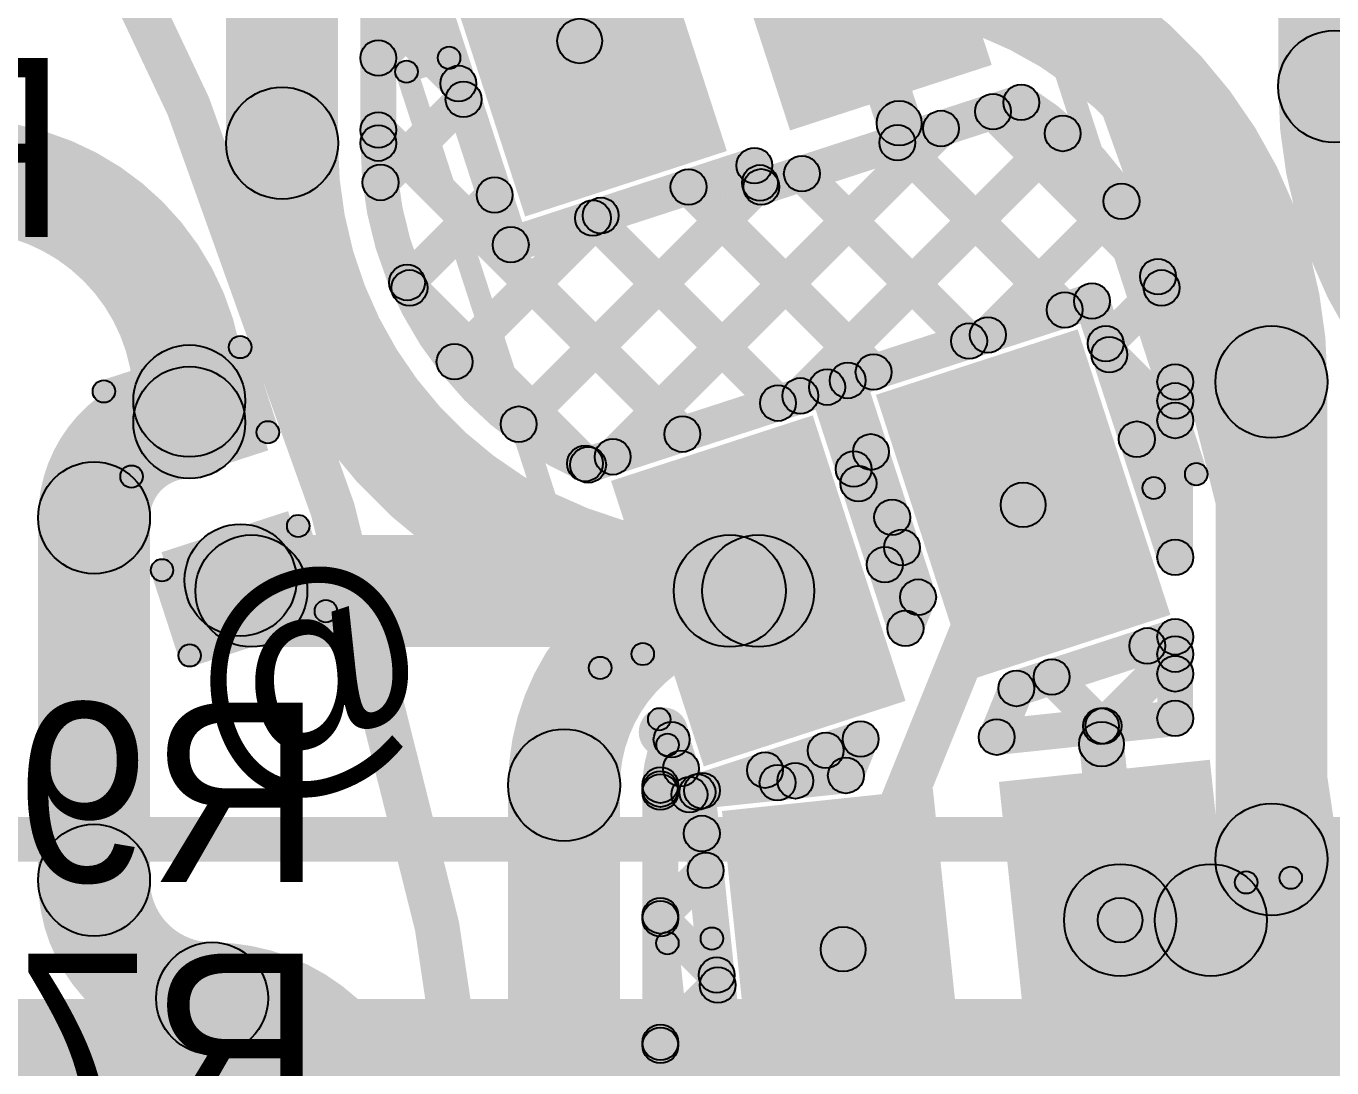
# Model space of a CAD drawing. Header units: millimetres. Extents: x -2.17 to 2.17, y -2.17 to 2.17.
# Drawn here: x 0.8658 to 1.1575, y 0.1599 to 0.3925 of the extents above; entities that cross this region are included whole.
import ezdxf

# ---------------------------------------------------------------- set-up
doc = ezdxf.new("R2010")
doc.units = ezdxf.units.MM
doc.header["$MEASUREMENT"] = 0
for name, color, linetype in [('BottomLayer', 5, 'Continuous'), ('BottomOverlay', 54, 'Continuous'), ('Mechanical2', 216, 'Continuous'), ('TopLayer', 1, 'Continuous'), ('TopOverlay', 2, 'Continuous'), ('TopPaste', 8, 'Continuous'), ('TopSolder', 216, 'Continuous')]:
    doc.layers.add(name, color=color, linetype=linetype)

# ---------------------------------------------------------------- blocks, each defined once
blk = doc.blocks.new('C__0402_14')
at = {"layer": 'TopLayer'}
for points in [[(-0.0275, -0.0125), (-0.0275, 0.0125), (-0.0095, 0.0125), (-0.0095, -0.0125)], [(0.0095, -0.0125), (0.0095, 0.0125), (0.0275, 0.0125), (0.0275, -0.0125)]]:
    blk.add_hatch(color=1, dxfattribs=at).paths.add_polyline_path(points)
at = {"layer": 'TopOverlay'}
h = blk.add_hatch(color=2, dxfattribs=at)
edge = h.paths.add_edge_path()
edge.add_arc((-0.031, 0.016), 0.0025, 0, 360)
h = blk.add_hatch(color=2, dxfattribs=at)
edge = h.paths.add_edge_path()
edge.add_arc((-0.031, 0.016), 0.0025, 0, 360)
for points in [[(-0.031, 0.0135), (-0.031, 0.0185), (-0.011, 0.0185), (-0.011, 0.0135)], [(0.011, 0.0135), (0.011, 0.0185), (0.031, 0.0185), (0.031, 0.0135)], [(-0.0285, -0.016), (-0.0335, -0.016), (-0.0335, 0.016), (-0.0285, 0.016)], [(0.0335, -0.016), (0.0285, -0.016), (0.0285, 0.016), (0.0335, 0.016)], [(-0.031, -0.0185), (-0.031, -0.0135), (-0.011, -0.0135), (-0.011, -0.0185)], [(0.011, -0.0185), (0.011, -0.0135), (0.031, -0.0135), (0.031, -0.0185)]]:
    blk.add_hatch(color=2, dxfattribs=at).paths.add_polyline_path(points)
h = blk.add_hatch(color=2, dxfattribs=at)
edge = h.paths.add_edge_path()
edge.add_arc((-0.011, 0.016), 0.0025, 0, 360)
h = blk.add_hatch(color=2, dxfattribs=at)
edge = h.paths.add_edge_path()
edge.add_arc((0.011, 0.016), 0.0025, 0, 360)
h = blk.add_hatch(color=2, dxfattribs=at)
edge = h.paths.add_edge_path()
edge.add_arc((0.031, 0.016), 0.0025, 0, 360)
h = blk.add_hatch(color=2, dxfattribs=at)
edge = h.paths.add_edge_path()
edge.add_arc((0.031, 0.016), 0.0025, 0, 360)
h = blk.add_hatch(color=2, dxfattribs=at)
edge = h.paths.add_edge_path()
edge.add_arc((-0.031, -0.016), 0.0025, 0, 360)
h = blk.add_hatch(color=2, dxfattribs=at)
edge = h.paths.add_edge_path()
edge.add_arc((-0.031, -0.016), 0.0025, 0, 360)
h = blk.add_hatch(color=2, dxfattribs=at)
edge = h.paths.add_edge_path()
edge.add_arc((-0.011, -0.016), 0.0025, 0, 360)
h = blk.add_hatch(color=2, dxfattribs=at)
edge = h.paths.add_edge_path()
edge.add_arc((0.011, -0.016), 0.0025, 0, 360)
h = blk.add_hatch(color=2, dxfattribs=at)
edge = h.paths.add_edge_path()
edge.add_arc((0.031, -0.016), 0.0025, 0, 360)
h = blk.add_hatch(color=2, dxfattribs=at)
edge = h.paths.add_edge_path()
edge.add_arc((0.031, -0.016), 0.0025, 0, 360)
at = {"layer": 'TopPaste'}
for points in [[(-0.0275, -0.0125), (-0.0275, 0.0125), (-0.0095, 0.0125), (-0.0095, -0.0125)], [(0.0095, -0.0125), (0.0095, 0.0125), (0.0275, 0.0125), (0.0275, -0.0125)]]:
    blk.add_hatch(color=8, dxfattribs=at).paths.add_polyline_path(points)
at = {"layer": 'TopSolder'}
for points in [[(-0.02986, -0.01486), (-0.02986, 0.01486), (-0.00714, 0.01486), (-0.00714, -0.01486)], [(0.00714, -0.01486), (0.00714, 0.01486), (0.02986, 0.01486), (0.02986, -0.01486)]]:
    blk.add_hatch(color=216, dxfattribs=at).paths.add_polyline_path(points)
at = {"layer": 'TopOverlay'}
for centre in [(-0.031, 0.016), (-0.031, 0.016), (-0.011, 0.016), (0.011, 0.016), (0.031, 0.016), (0.031, 0.016), (-0.031, -0.016), (-0.031, -0.016), (-0.011, -0.016), (0.011, -0.016), (0.031, -0.016), (0.031, -0.016)]:
    blk.add_circle(centre, 0.0025, dxfattribs=at)
blk = doc.blocks.new('WS2812B_M____231')
at = {"layer": 'TopLayer'}
for points in [[(-0.09409, 0.05079), (-0.03504, 0.05079), (-0.03504, 0.01142), (-0.09409, 0.01142)], [(0.03504, 0.05079), (0.09409, 0.05079), (0.09409, 0.01142), (0.03504, 0.01142)], [(-0.09409, -0.01142), (-0.03504, -0.01142), (-0.03504, -0.05079), (-0.09409, -0.05079)], [(0.03504, -0.01142), (0.09409, -0.01142), (0.09409, -0.05079), (0.03504, -0.05079)]]:
    blk.add_hatch(color=1, dxfattribs=at).paths.add_polyline_path(points)
at = {"layer": 'TopOverlay'}
h = blk.add_hatch(color=2, dxfattribs=at)
edge = h.paths.add_edge_path()
edge.add_arc((-0.07, 0.07), 0.0025, 0, 360)
h = blk.add_hatch(color=2, dxfattribs=at)
edge = h.paths.add_edge_path()
edge.add_arc((-0.07, 0.07), 0.0025, 0, 360)
for points in [[(-0.0725, 0.07), (-0.0675, 0.07), (-0.0675, 0.06), (-0.0725, 0.06)], [(0.07, 0.0725), (0.07, 0.0675), (-0.07, 0.0675), (-0.07, 0.0725)], [(0.0675, 0.07), (0.0725, 0.07), (0.0725, 0.06), (0.0675, 0.06)], [(-0.0725, -0.06), (-0.0675, -0.06), (-0.0675, -0.07), (-0.0725, -0.07)], [(0.0675, -0.06), (0.0725, -0.06), (0.0725, -0.07), (0.0675, -0.07)], [(0.07, -0.0675), (0.07, -0.0725), (-0.07, -0.0725), (-0.07, -0.0675)]]:
    blk.add_hatch(color=2, dxfattribs=at).paths.add_polyline_path(points)
h = blk.add_hatch(color=2, dxfattribs=at)
edge = h.paths.add_edge_path()
edge.add_arc((0.07, 0.07), 0.0025, 0, 360)
h = blk.add_hatch(color=2, dxfattribs=at)
edge = h.paths.add_edge_path()
edge.add_arc((0.07, 0.07), 0.0025, 0, 360)
h = blk.add_hatch(color=2, dxfattribs=at)
edge = h.paths.add_edge_path()
edge.add_arc((-0.091, 0.061), 0.0025, 0, 360)
h = blk.add_hatch(color=2, dxfattribs=at)
edge = h.paths.add_edge_path()
edge.add_arc((-0.085, 0.061), 0.0025, 0, 360)
h = blk.add_hatch(color=2, dxfattribs=at)
edge = h.paths.add_edge_path()
edge.add_arc((-0.07, 0.06), 0.0025, 0, 360)
h = blk.add_hatch(color=2, dxfattribs=at)
edge = h.paths.add_edge_path()
edge.add_arc((0.07, 0.06), 0.0025, 0, 360)
h = blk.add_hatch(color=2, dxfattribs=at)
edge = h.paths.add_edge_path()
edge.add_arc((-0.07, -0.06), 0.0025, 0, 360)
h = blk.add_hatch(color=2, dxfattribs=at)
edge = h.paths.add_edge_path()
edge.add_arc((0.07, -0.06), 0.0025, 0, 360)
h = blk.add_hatch(color=2, dxfattribs=at)
edge = h.paths.add_edge_path()
edge.add_arc((-0.07, -0.07), 0.0025, 0, 360)
h = blk.add_hatch(color=2, dxfattribs=at)
edge = h.paths.add_edge_path()
edge.add_arc((-0.07, -0.07), 0.0025, 0, 360)
h = blk.add_hatch(color=2, dxfattribs=at)
edge = h.paths.add_edge_path()
edge.add_arc((0.07, -0.07), 0.0025, 0, 360)
h = blk.add_hatch(color=2, dxfattribs=at)
edge = h.paths.add_edge_path()
edge.add_arc((0.07, -0.07), 0.0025, 0, 360)
at = {"layer": 'TopPaste'}
for points in [[(-0.09409, 0.05079), (-0.03504, 0.05079), (-0.03504, 0.01142), (-0.09409, 0.01142)], [(0.03504, 0.05079), (0.09409, 0.05079), (0.09409, 0.01142), (0.03504, 0.01142)], [(-0.09409, -0.01142), (-0.03504, -0.01142), (-0.03504, -0.05079), (-0.09409, -0.05079)], [(0.03504, -0.01142), (0.09409, -0.01142), (0.09409, -0.05079), (0.03504, -0.05079)]]:
    blk.add_hatch(color=8, dxfattribs=at).paths.add_polyline_path(points)
at = {"layer": 'TopSolder'}
for points in [[(-0.09809, 0.05479), (-0.03104, 0.05479), (-0.03104, 0.00742), (-0.09809, 0.00742)], [(0.03104, 0.05479), (0.09809, 0.05479), (0.09809, 0.00742), (0.03104, 0.00742)], [(-0.09809, -0.00742), (-0.03104, -0.00742), (-0.03104, -0.05479), (-0.09809, -0.05479)], [(0.03104, -0.00742), (0.09809, -0.00742), (0.09809, -0.05479), (0.03104, -0.05479)]]:
    blk.add_hatch(color=216, dxfattribs=at).paths.add_polyline_path(points)
at = {"layer": 'TopOverlay', "const_width": 0.005}
blk.add_lwpolyline([(-0.085, 0.061, 1), (-0.091, 0.061, 1)], format="xyb", close=True, dxfattribs=at)
at = {"layer": 'TopOverlay'}
for centre in [(-0.07, 0.07), (-0.07, 0.07), (0.07, 0.07), (0.07, 0.07), (-0.091, 0.061), (-0.085, 0.061), (-0.07, 0.06), (0.07, 0.06), (-0.07, -0.06), (0.07, -0.06), (-0.07, -0.07), (-0.07, -0.07), (0.07, -0.07), (0.07, -0.07)]:
    blk.add_circle(centre, 0.0025, dxfattribs=at)
blk = doc.blocks.new('WS2812B_M____232')
at = {"layer": 'TopLayer'}
for points in [[(-0.09409, 0.05079), (-0.03504, 0.05079), (-0.03504, 0.01142), (-0.09409, 0.01142)], [(0.03504, 0.05079), (0.09409, 0.05079), (0.09409, 0.01142), (0.03504, 0.01142)], [(-0.09409, -0.01142), (-0.03504, -0.01142), (-0.03504, -0.05079), (-0.09409, -0.05079)], [(0.03504, -0.01142), (0.09409, -0.01142), (0.09409, -0.05079), (0.03504, -0.05079)]]:
    blk.add_hatch(color=1, dxfattribs=at).paths.add_polyline_path(points)
at = {"layer": 'TopOverlay'}
h = blk.add_hatch(color=2, dxfattribs=at)
edge = h.paths.add_edge_path()
edge.add_arc((-0.07, 0.07), 0.0025, 0, 360)
h = blk.add_hatch(color=2, dxfattribs=at)
edge = h.paths.add_edge_path()
edge.add_arc((-0.07, 0.07), 0.0025, 0, 360)
for points in [[(-0.0725, 0.07), (-0.0675, 0.07), (-0.0675, 0.06), (-0.0725, 0.06)], [(0.07, 0.0725), (0.07, 0.0675), (-0.07, 0.0675), (-0.07, 0.0725)], [(0.0675, 0.07), (0.0725, 0.07), (0.0725, 0.06), (0.0675, 0.06)], [(-0.0725, -0.06), (-0.0675, -0.06), (-0.0675, -0.07), (-0.0725, -0.07)], [(0.0675, -0.06), (0.0725, -0.06), (0.0725, -0.07), (0.0675, -0.07)], [(0.07, -0.0675), (0.07, -0.0725), (-0.07, -0.0725), (-0.07, -0.0675)]]:
    blk.add_hatch(color=2, dxfattribs=at).paths.add_polyline_path(points)
h = blk.add_hatch(color=2, dxfattribs=at)
edge = h.paths.add_edge_path()
edge.add_arc((0.07, 0.07), 0.0025, 0, 360)
h = blk.add_hatch(color=2, dxfattribs=at)
edge = h.paths.add_edge_path()
edge.add_arc((0.07, 0.07), 0.0025, 0, 360)
h = blk.add_hatch(color=2, dxfattribs=at)
edge = h.paths.add_edge_path()
edge.add_arc((-0.091, 0.061), 0.0025, 0, 360)
h = blk.add_hatch(color=2, dxfattribs=at)
edge = h.paths.add_edge_path()
edge.add_arc((-0.085, 0.061), 0.0025, 0, 360)
h = blk.add_hatch(color=2, dxfattribs=at)
edge = h.paths.add_edge_path()
edge.add_arc((-0.07, 0.06), 0.0025, 0, 360)
h = blk.add_hatch(color=2, dxfattribs=at)
edge = h.paths.add_edge_path()
edge.add_arc((0.07, 0.06), 0.0025, 0, 360)
h = blk.add_hatch(color=2, dxfattribs=at)
edge = h.paths.add_edge_path()
edge.add_arc((-0.07, -0.06), 0.0025, 0, 360)
h = blk.add_hatch(color=2, dxfattribs=at)
edge = h.paths.add_edge_path()
edge.add_arc((0.07, -0.06), 0.0025, 0, 360)
h = blk.add_hatch(color=2, dxfattribs=at)
edge = h.paths.add_edge_path()
edge.add_arc((-0.07, -0.07), 0.0025, 0, 360)
h = blk.add_hatch(color=2, dxfattribs=at)
edge = h.paths.add_edge_path()
edge.add_arc((-0.07, -0.07), 0.0025, 0, 360)
h = blk.add_hatch(color=2, dxfattribs=at)
edge = h.paths.add_edge_path()
edge.add_arc((0.07, -0.07), 0.0025, 0, 360)
h = blk.add_hatch(color=2, dxfattribs=at)
edge = h.paths.add_edge_path()
edge.add_arc((0.07, -0.07), 0.0025, 0, 360)
at = {"layer": 'TopPaste'}
for points in [[(-0.09409, 0.05079), (-0.03504, 0.05079), (-0.03504, 0.01142), (-0.09409, 0.01142)], [(0.03504, 0.05079), (0.09409, 0.05079), (0.09409, 0.01142), (0.03504, 0.01142)], [(-0.09409, -0.01142), (-0.03504, -0.01142), (-0.03504, -0.05079), (-0.09409, -0.05079)], [(0.03504, -0.01142), (0.09409, -0.01142), (0.09409, -0.05079), (0.03504, -0.05079)]]:
    blk.add_hatch(color=8, dxfattribs=at).paths.add_polyline_path(points)
at = {"layer": 'TopSolder'}
for points in [[(-0.09809, 0.05479), (-0.03104, 0.05479), (-0.03104, 0.00742), (-0.09809, 0.00742)], [(0.03104, 0.05479), (0.09809, 0.05479), (0.09809, 0.00742), (0.03104, 0.00742)], [(-0.09809, -0.00742), (-0.03104, -0.00742), (-0.03104, -0.05479), (-0.09809, -0.05479)], [(0.03104, -0.00742), (0.09809, -0.00742), (0.09809, -0.05479), (0.03104, -0.05479)]]:
    blk.add_hatch(color=216, dxfattribs=at).paths.add_polyline_path(points)
at = {"layer": 'TopOverlay', "const_width": 0.005}
blk.add_lwpolyline([(-0.085, 0.061, 1), (-0.091, 0.061, 1)], format="xyb", close=True, dxfattribs=at)
at = {"layer": 'TopOverlay'}
for centre in [(-0.07, 0.07), (-0.07, 0.07), (0.07, 0.07), (0.07, 0.07), (-0.091, 0.061), (-0.085, 0.061), (-0.07, 0.06), (0.07, 0.06), (-0.07, -0.06), (0.07, -0.06), (-0.07, -0.07), (-0.07, -0.07), (0.07, -0.07), (0.07, -0.07)]:
    blk.add_circle(centre, 0.0025, dxfattribs=at)

msp = doc.modelspace()

# ---------------------------------------------------------------- hatches: boundary and pattern name
at = {"layer": 'BottomLayer'}
for points in [[(0.8605, 0.20589), (0.8605, 0.21589), (1.65643, 0.21589), (1.65643, 0.20589)], [(0.81931, 0.1502), (0.81931, 0.1752), (1.63369, 0.1752), (1.63369, 0.1502)]]:
    msp.add_hatch(color=5, dxfattribs=at).paths.add_polyline_path(points)
at = {"layer": 'TopLayer'}
for points in [[(0.99441, 0.38842), (0.98453, 0.38995), (1.00156, 0.49976), (1.01145, 0.49823)], [(0.9355, 0.36637), (0.9105, 0.36637), (0.9105, 0.43974), (0.9355, 0.43974)], [(1.1705, 0.37902), (1.1455, 0.37902), (1.1455, 0.43653), (1.1705, 0.43653)], [(0.9485, 0.36637), (0.9405, 0.36637), (0.9405, 0.42338), (0.9485, 0.42338)], [(0.94648, 0.41573), (0.95408, 0.4182), (0.9779, 0.34492), (0.97029, 0.34244)], [(1.04387, 0.40686), (1.05338, 0.40995), (1.0656, 0.37236), (1.05609, 0.36927)], [(0.94167, 0.39476), (0.94733, 0.40041), (0.96522, 0.38252), (0.95956, 0.37687)], [(0.94733, 0.38255), (0.94167, 0.38821), (0.95378, 0.40032), (0.95944, 0.39466)], [(1.03128, 0.3528), (1.02881, 0.36041), (1.08688, 0.37927), (1.08935, 0.37167)], [(0.94782, 0.35476), (0.94216, 0.36042), (0.96072, 0.37897), (0.96637, 0.37331)], [(1.07897, 0.37059), (1.08463, 0.37625), (1.12148, 0.3394), (1.11582, 0.33374)], [(0.94167, 0.36647), (0.94733, 0.37213), (1.01525, 0.3042), (1.0096, 0.29855)], [(0.99969, 0.29349), (0.99403, 0.29915), (1.06736, 0.37247), (1.07301, 0.36682)], [(1.04158, 0.3071), (1.03593, 0.31276), (1.09454, 0.37137), (1.1002, 0.36572)], [(1.05763, 0.36365), (1.06328, 0.36931), (1.10064, 0.33195), (1.09499, 0.32629)], [(0.97533, 0.33987), (0.97286, 0.34748), (1.02726, 0.36516), (1.02973, 0.35755)], [(1.02469, 0.36012), (1.0323, 0.36259), (1.03385, 0.35784), (1.02624, 0.35536)], [(1.03628, 0.35672), (1.04193, 0.36237), (1.0793, 0.32501), (1.07364, 0.31936)], [(0.97869, 0.30077), (0.97303, 0.30643), (1.02692, 0.36032), (1.03258, 0.35467)], [(1.01096, 0.35375), (1.01662, 0.35941), (1.05795, 0.31808), (1.05229, 0.31242)], [(0.95376, 0.33242), (0.94811, 0.33808), (0.96765, 0.35762), (0.97331, 0.35196)], [(1.08348, 0.32072), (1.07782, 0.32637), (1.10767, 0.35622), (1.11333, 0.35056)], [(0.96435, 0.31473), (0.9587, 0.32038), (0.99135, 0.35303), (0.99701, 0.34738)], [(0.98961, 0.34681), (0.99527, 0.35247), (1.0366, 0.31114), (1.03094, 0.30548)], [(0.94863, 0.33123), (0.95429, 0.33688), (0.99351, 0.29766), (0.98785, 0.292)], [(1.10982, 0.31877), (1.10417, 0.32443), (1.11662, 0.33688), (1.12228, 0.33122)], [(1.05058, 0.30957), (1.04811, 0.31718), (1.10267, 0.3349), (1.10514, 0.3273)], [(1.1001, 0.32986), (1.10771, 0.33234), (1.1263, 0.27512), (1.1187, 0.27264)], [(1.10496, 0.31632), (1.11062, 0.32197), (1.12533, 0.30726), (1.11967, 0.30161)], [(0.9926, 0.29073), (0.99012, 0.29833), (1.04351, 0.31568), (1.04598, 0.30807)], [(1.04094, 0.31064), (1.04855, 0.31311), (1.06605, 0.25925), (1.05845, 0.25678)], [(1.04554, 0.31214), (1.05315, 0.31461), (1.06888, 0.26621), (1.06127, 0.26374)], [(1.1265, 0.27388), (1.1185, 0.27388), (1.1185, 0.31304), (1.1265, 0.31304)], [(1.1565, 0.20639), (1.1315, 0.20639), (1.1315, 0.31304), (1.1565, 0.31304)], [(1.11676, 0.29742), (1.1111, 0.30308), (1.11967, 0.31165), (1.12533, 0.30599)], [(0.91478, 0.30398), (0.88978, 0.30398), (0.88978, 0.3088), (0.91478, 0.3088)], [(1.05352, 0.29075), (1.04786, 0.29641), (1.0517, 0.30025), (1.05736, 0.29459)], [(1.04892, 0.28751), (1.05458, 0.29317), (1.0621, 0.28564), (1.05645, 0.27998)], [(1.05295, 0.18447), (1.04368, 0.18823), (1.0839, 0.28747), (1.09317, 0.28372)], [(0.8935, 0.20175), (0.8685, 0.20175), (0.8685, 0.2827), (0.8935, 0.2827)], [(0.91614, 0.25387), (0.91614, 0.27887), (1.023, 0.27887), (1.023, 0.25387)], [(1.023, 0.25387), (1.023, 0.27887), (1.02937, 0.27887), (1.02937, 0.25387)], [(1.06046, 0.26941), (1.0548, 0.27506), (1.05864, 0.2789), (1.06429, 0.27324)], [(1.06596, 0.25651), (1.05854, 0.25951), (1.06136, 0.26648), (1.06878, 0.26347)], [(1.08826, 0.24079), (1.08579, 0.2484), (1.12126, 0.25992), (1.12374, 0.25232)], [(1.11344, 0.25127), (1.1191, 0.25693), (1.12533, 0.2507), (1.11967, 0.24504)], [(1.10931, 0.2334), (1.10365, 0.23906), (1.11967, 0.25508), (1.12533, 0.24943)], [(1.1265, 0.23792), (1.1185, 0.23792), (1.1185, 0.25612), (1.1265, 0.25612)], [(1.09209, 0.24433), (1.09775, 0.24999), (1.10874, 0.239), (1.10308, 0.23334)], [(1.08633, 0.23222), (1.07891, 0.23523), (1.08332, 0.2461), (1.09073, 0.24309)], [(1.08304, 0.22975), (1.0822, 0.2377), (1.12208, 0.24189), (1.12292, 0.23394)], [(1.01805, 0.21798), (1.01557, 0.22558), (1.051, 0.23709), (1.05347, 0.22948)], [(1.0062, 0.23192), (1.01381, 0.23439), (1.0178, 0.2221), (1.01019, 0.21963)], [(1.04048, 0.22114), (1.03482, 0.2268), (1.0416, 0.23358), (1.04726, 0.22793)], [(1.05264, 0.22365), (1.04523, 0.22666), (1.04853, 0.23479), (1.05594, 0.23179)], [(1.10108, 0.23164), (1.11102, 0.23269), (1.11516, 0.19338), (1.10521, 0.19233)], [(1.01033, 0.21928), (1.00467, 0.22494), (1.00927, 0.22953), (1.01493, 0.22388)], [(1.01723, 0.2178), (1.01639, 0.22576), (1.04852, 0.22913), (1.04936, 0.22118)], [(1.02805, 0.22352), (1.03371, 0.22918), (1.03651, 0.22638), (1.03085, 0.22072)], [(0.9985, 0.13374), (0.9735, 0.13374), (0.9735, 0.223), (0.9985, 0.223)], [(1.0115, 0.13385), (1.0035, 0.13385), (1.0035, 0.223), (1.0115, 0.223)], [(1.00467, 0.21862), (1.01033, 0.22427), (1.01959, 0.21501), (1.01393, 0.20936)], [(1.01181, 0.22103), (1.01977, 0.22187), (1.0278, 0.14545), (1.01984, 0.14462)], [(1.01033, 0.19099), (1.00467, 0.19665), (1.0148, 0.20678), (1.02045, 0.20112)], [(1.11018, 0.18035), (1.11018, 0.20535), (1.13046, 0.20535), (1.13046, 0.18035)], [(1.00467, 0.19033), (1.01033, 0.19599), (1.02291, 0.18341), (1.01725, 0.17775)], [(1.10521, 0.19233), (1.11516, 0.19338), (1.11929, 0.15407), (1.10934, 0.15302)], [(1.01033, 0.16271), (1.00467, 0.16837), (1.01749, 0.18118), (1.02314, 0.17553)], [(1.00467, 0.16205), (1.01033, 0.16771), (1.02623, 0.1518), (1.02058, 0.14614)]]:
    msp.add_hatch(color=1, dxfattribs=at).paths.add_polyline_path(points)
h = msp.add_hatch(color=1, dxfattribs=at)
edge = h.paths.add_edge_path()
edge.add_arc((0.98947, 0.38919), 0.005, 0, 360)
h = msp.add_hatch(color=1, dxfattribs=at)
edge = h.paths.add_edge_path()
edge.add_arc((1.158, 0.37902), 0.0125, 0, 360)
h = msp.add_hatch(color=1, dxfattribs=at)
edge = h.paths.add_edge_path()
edge.add_arc((1.158, 0.37902), 0.0125, 0, 360)
h = msp.add_hatch(color=1, dxfattribs=at)
edge = h.paths.add_edge_path()
edge.add_arc((0.9445, 0.38538), 0.004, 0, 360)
h = msp.add_hatch(color=1, dxfattribs=at)
edge = h.paths.add_edge_path()
edge.add_arc((0.96239, 0.37969), 0.004, 0, 360)
h = msp.add_hatch(color=1, dxfattribs=at)
edge = h.paths.add_edge_path()
edge.add_arc((0.96354, 0.37614), 0.004, 0, 360)
h = msp.add_hatch(color=1, dxfattribs=at)
edge = h.paths.add_edge_path()
edge.add_arc((1.08811, 0.37547), 0.004, 0, 360)
h = msp.add_hatch(color=1, dxfattribs=at)
edge = h.paths.add_edge_path()
edge.add_arc((1.08811, 0.37547), 0.004, 0, 360)
h = msp.add_hatch(color=1, dxfattribs=at)
edge = h.paths.add_edge_path()
edge.add_arc((0.923, 0.36637), 0.0125, 0, 360)
h = msp.add_hatch(color=1, dxfattribs=at)
edge = h.paths.add_edge_path()
edge.add_arc((0.923, 0.36637), 0.0125, 0, 360)
h = msp.add_hatch(color=1, dxfattribs=at)
edge = h.paths.add_edge_path()
edge.add_arc((1.0818, 0.37342), 0.004, 0, 360)
h = msp.add_hatch(color=1, dxfattribs=at)
edge = h.paths.add_edge_path()
edge.add_arc((1.06084, 0.37081), 0.005, 0, 360)
h = msp.add_hatch(color=1, dxfattribs=at)
edge = h.paths.add_edge_path()
edge.add_arc((1.07018, 0.36964), 0.004, 0, 360)
h = msp.add_hatch(color=1, dxfattribs=at)
edge = h.paths.add_edge_path()
edge.add_arc((0.9445, 0.3693), 0.004, 0, 360)
h = msp.add_hatch(color=1, dxfattribs=at)
edge = h.paths.add_edge_path()
edge.add_arc((1.06045, 0.36648), 0.004, 0, 360)
h = msp.add_hatch(color=1, dxfattribs=at)
edge = h.paths.add_edge_path()
edge.add_arc((1.09737, 0.36854), 0.004, 0, 360)
h = msp.add_hatch(color=1, dxfattribs=at)
edge = h.paths.add_edge_path()
edge.add_arc((0.9445, 0.36637), 0.004, 0, 360)
h = msp.add_hatch(color=1, dxfattribs=at)
edge = h.paths.add_edge_path()
edge.add_arc((0.9445, 0.36637), 0.004, 0, 360)
h = msp.add_hatch(color=1, dxfattribs=at)
edge = h.paths.add_edge_path()
edge.add_arc((1.0285, 0.36136), 0.004, 0, 360)
h = msp.add_hatch(color=1, dxfattribs=at)
edge = h.paths.add_edge_path()
edge.add_arc((1.0285, 0.36136), 0.004, 0, 360)
h = msp.add_hatch(color=1, dxfattribs=at)
edge = h.paths.add_edge_path()
edge.add_arc((1.03911, 0.35955), 0.004, 0, 360)
h = msp.add_hatch(color=1, dxfattribs=at)
edge = h.paths.add_edge_path()
edge.add_arc((0.94499, 0.35759), 0.004, 0, 360)
h = msp.add_hatch(color=1, dxfattribs=at)
edge = h.paths.add_edge_path()
edge.add_arc((0.97048, 0.35479), 0.004, 0, 360)
h = msp.add_hatch(color=1, dxfattribs=at)
edge = h.paths.add_edge_path()
edge.add_arc((1.01379, 0.35658), 0.004, 0, 360)
h = msp.add_hatch(color=1, dxfattribs=at)
edge = h.paths.add_edge_path()
edge.add_arc((1.02975, 0.3575), 0.004, 0, 360)
h = msp.add_hatch(color=1, dxfattribs=at)
edge = h.paths.add_edge_path()
edge.add_arc((1.03004, 0.3566), 0.004, 0, 360)
h = msp.add_hatch(color=1, dxfattribs=at)
edge = h.paths.add_edge_path()
edge.add_arc((1.03004, 0.3566), 0.004, 0, 360)
h = msp.add_hatch(color=1, dxfattribs=at)
edge = h.paths.add_edge_path()
edge.add_arc((1.1105, 0.35339), 0.004, 0, 360)
h = msp.add_hatch(color=1, dxfattribs=at)
edge = h.paths.add_edge_path()
edge.add_arc((0.99244, 0.34964), 0.004, 0, 360)
h = msp.add_hatch(color=1, dxfattribs=at)
edge = h.paths.add_edge_path()
edge.add_arc((0.99418, 0.35021), 0.004, 0, 360)
h = msp.add_hatch(color=1, dxfattribs=at)
edge = h.paths.add_edge_path()
edge.add_arc((0.97409, 0.34368), 0.004, 0, 360)
h = msp.add_hatch(color=1, dxfattribs=at)
edge = h.paths.add_edge_path()
edge.add_arc((0.97409, 0.34368), 0.004, 0, 360)
h = msp.add_hatch(color=1, dxfattribs=at)
edge = h.paths.add_edge_path()
edge.add_arc((0.95093, 0.33525), 0.004, 0, 360)
h = msp.add_hatch(color=1, dxfattribs=at)
edge = h.paths.add_edge_path()
edge.add_arc((1.11865, 0.33657), 0.004, 0, 360)
h = msp.add_hatch(color=1, dxfattribs=at)
edge = h.paths.add_edge_path()
edge.add_arc((0.95146, 0.33405), 0.004, 0, 360)
h = msp.add_hatch(color=1, dxfattribs=at)
edge = h.paths.add_edge_path()
edge.add_arc((1.11945, 0.33405), 0.004, 0, 360)
h = msp.add_hatch(color=1, dxfattribs=at)
edge = h.paths.add_edge_path()
edge.add_arc((1.09782, 0.32912), 0.004, 0, 360)
h = msp.add_hatch(color=1, dxfattribs=at)
edge = h.paths.add_edge_path()
edge.add_arc((1.10391, 0.3311), 0.004, 0, 360)
h = msp.add_hatch(color=1, dxfattribs=at)
edge = h.paths.add_edge_path()
edge.add_arc((1.10391, 0.3311), 0.004, 0, 360)
h = msp.add_hatch(color=1, dxfattribs=at)
edge = h.paths.add_edge_path()
edge.add_arc((1.08065, 0.32354), 0.004, 0, 360)
h = msp.add_hatch(color=1, dxfattribs=at)
edge = h.paths.add_edge_path()
edge.add_arc((1.07647, 0.32218), 0.004, 0, 360)
h = msp.add_hatch(color=1, dxfattribs=at)
edge = h.paths.add_edge_path()
edge.add_arc((1.10699, 0.3216), 0.004, 0, 360)
h = msp.add_hatch(color=1, dxfattribs=at)
edge = h.paths.add_edge_path()
edge.add_arc((1.144, 0.31304), 0.0125, 0, 360)
h = msp.add_hatch(color=1, dxfattribs=at)
edge = h.paths.add_edge_path()
edge.add_arc((1.144, 0.31304), 0.0125, 0, 360)
h = msp.add_hatch(color=1, dxfattribs=at)
edge = h.paths.add_edge_path()
edge.add_arc((0.90228, 0.3088), 0.0125, 0, 360)
h = msp.add_hatch(color=1, dxfattribs=at)
edge = h.paths.add_edge_path()
edge.add_arc((0.90228, 0.3088), 0.0125, 0, 360)
h = msp.add_hatch(color=1, dxfattribs=at)
edge = h.paths.add_edge_path()
edge.add_arc((0.96153, 0.31755), 0.004, 0, 360)
h = msp.add_hatch(color=1, dxfattribs=at)
edge = h.paths.add_edge_path()
edge.add_arc((1.10779, 0.31914), 0.004, 0, 360)
h = msp.add_hatch(color=1, dxfattribs=at)
edge = h.paths.add_edge_path()
edge.add_arc((1.05512, 0.31525), 0.004, 0, 360)
h = msp.add_hatch(color=1, dxfattribs=at)
edge = h.paths.add_edge_path()
edge.add_arc((0.90228, 0.30398), 0.0125, 0, 360)
h = msp.add_hatch(color=1, dxfattribs=at)
edge = h.paths.add_edge_path()
edge.add_arc((0.90228, 0.30398), 0.0125, 0, 360)
h = msp.add_hatch(color=1, dxfattribs=at)
edge = h.paths.add_edge_path()
edge.add_arc((1.04475, 0.31188), 0.004, 0, 360)
h = msp.add_hatch(color=1, dxfattribs=at)
edge = h.paths.add_edge_path()
edge.add_arc((1.04475, 0.31188), 0.004, 0, 360)
h = msp.add_hatch(color=1, dxfattribs=at)
edge = h.paths.add_edge_path()
edge.add_arc((1.04935, 0.31337), 0.004, 0, 360)
h = msp.add_hatch(color=1, dxfattribs=at)
edge = h.paths.add_edge_path()
edge.add_arc((1.04935, 0.31337), 0.004, 0, 360)
h = msp.add_hatch(color=1, dxfattribs=at)
edge = h.paths.add_edge_path()
edge.add_arc((1.1225, 0.31304), 0.004, 0, 360)
h = msp.add_hatch(color=1, dxfattribs=at)
edge = h.paths.add_edge_path()
edge.add_arc((1.1225, 0.31304), 0.004, 0, 360)
h = msp.add_hatch(color=1, dxfattribs=at)
edge = h.paths.add_edge_path()
edge.add_arc((1.03377, 0.30831), 0.004, 0, 360)
h = msp.add_hatch(color=1, dxfattribs=at)
edge = h.paths.add_edge_path()
edge.add_arc((1.03876, 0.30993), 0.004, 0, 360)
h = msp.add_hatch(color=1, dxfattribs=at)
edge = h.paths.add_edge_path()
edge.add_arc((1.1225, 0.30882), 0.004, 0, 360)
h = msp.add_hatch(color=1, dxfattribs=at)
edge = h.paths.add_edge_path()
edge.add_arc((0.97586, 0.3036), 0.004, 0, 360)
h = msp.add_hatch(color=1, dxfattribs=at)
edge = h.paths.add_edge_path()
edge.add_arc((1.1225, 0.30444), 0.004, 0, 360)
h = msp.add_hatch(color=1, dxfattribs=at)
edge = h.paths.add_edge_path()
edge.add_arc((1.01242, 0.30138), 0.004, 0, 360)
h = msp.add_hatch(color=1, dxfattribs=at)
edge = h.paths.add_edge_path()
edge.add_arc((1.11393, 0.30025), 0.004, 0, 360)
h = msp.add_hatch(color=1, dxfattribs=at)
edge = h.paths.add_edge_path()
edge.add_arc((1.05453, 0.29742), 0.004, 0, 360)
h = msp.add_hatch(color=1, dxfattribs=at)
edge = h.paths.add_edge_path()
edge.add_arc((0.99068, 0.29483), 0.004, 0, 360)
h = msp.add_hatch(color=1, dxfattribs=at)
edge = h.paths.add_edge_path()
edge.add_arc((0.99136, 0.29453), 0.004, 0, 360)
h = msp.add_hatch(color=1, dxfattribs=at)
edge = h.paths.add_edge_path()
edge.add_arc((0.99136, 0.29453), 0.004, 0, 360)
h = msp.add_hatch(color=1, dxfattribs=at)
edge = h.paths.add_edge_path()
edge.add_arc((0.99686, 0.29632), 0.004, 0, 360)
h = msp.add_hatch(color=1, dxfattribs=at)
edge = h.paths.add_edge_path()
edge.add_arc((1.05069, 0.29358), 0.004, 0, 360)
h = msp.add_hatch(color=1, dxfattribs=at)
edge = h.paths.add_edge_path()
edge.add_arc((0.881, 0.2827), 0.0125, 0, 360)
h = msp.add_hatch(color=1, dxfattribs=at)
edge = h.paths.add_edge_path()
edge.add_arc((0.881, 0.2827), 0.0125, 0, 360)
h = msp.add_hatch(color=1, dxfattribs=at)
edge = h.paths.add_edge_path()
edge.add_arc((1.05175, 0.29034), 0.004, 0, 360)
h = msp.add_hatch(color=1, dxfattribs=at)
edge = h.paths.add_edge_path()
edge.add_arc((1.08853, 0.28559), 0.005, 0, 360)
h = msp.add_hatch(color=1, dxfattribs=at)
edge = h.paths.add_edge_path()
edge.add_arc((1.05928, 0.28281), 0.004, 0, 360)
h = msp.add_hatch(color=1, dxfattribs=at)
edge = h.paths.add_edge_path()
edge.add_arc((0.91372, 0.2688), 0.0125, 0, 360)
h = msp.add_hatch(color=1, dxfattribs=at)
edge = h.paths.add_edge_path()
edge.add_arc((1.06147, 0.27607), 0.004, 0, 360)
h = msp.add_hatch(color=1, dxfattribs=at)
edge = h.paths.add_edge_path()
edge.add_arc((0.91614, 0.26637), 0.0125, 0, 360)
h = msp.add_hatch(color=1, dxfattribs=at)
edge = h.paths.add_edge_path()
edge.add_arc((0.91614, 0.26637), 0.0125, 0, 360)
h = msp.add_hatch(color=1, dxfattribs=at)
edge = h.paths.add_edge_path()
edge.add_arc((1.023, 0.26637), 0.0125, 0, 360)
h = msp.add_hatch(color=1, dxfattribs=at)
edge = h.paths.add_edge_path()
edge.add_arc((1.023, 0.26637), 0.0125, 0, 360)
h = msp.add_hatch(color=1, dxfattribs=at)
edge = h.paths.add_edge_path()
edge.add_arc((1.023, 0.26637), 0.0125, 0, 360)
h = msp.add_hatch(color=1, dxfattribs=at)
edge = h.paths.add_edge_path()
edge.add_arc((1.02937, 0.26637), 0.0125, 0, 360)
h = msp.add_hatch(color=1, dxfattribs=at)
edge = h.paths.add_edge_path()
edge.add_arc((1.02937, 0.26637), 0.0125, 0, 360)
h = msp.add_hatch(color=1, dxfattribs=at)
edge = h.paths.add_edge_path()
edge.add_arc((1.1225, 0.27388), 0.004, 0, 360)
h = msp.add_hatch(color=1, dxfattribs=at)
edge = h.paths.add_edge_path()
edge.add_arc((1.1225, 0.27388), 0.004, 0, 360)
h = msp.add_hatch(color=1, dxfattribs=at)
edge = h.paths.add_edge_path()
edge.add_arc((1.05763, 0.27223), 0.004, 0, 360)
h = msp.add_hatch(color=1, dxfattribs=at)
edge = h.paths.add_edge_path()
edge.add_arc((1.06507, 0.26497), 0.004, 0, 360)
h = msp.add_hatch(color=1, dxfattribs=at)
edge = h.paths.add_edge_path()
edge.add_arc((1.06507, 0.26497), 0.004, 0, 360)
h = msp.add_hatch(color=1, dxfattribs=at)
edge = h.paths.add_edge_path()
edge.add_arc((1.06225, 0.25801), 0.004, 0, 360)
h = msp.add_hatch(color=1, dxfattribs=at)
edge = h.paths.add_edge_path()
edge.add_arc((1.06225, 0.25801), 0.004, 0, 360)
h = msp.add_hatch(color=1, dxfattribs=at)
edge = h.paths.add_edge_path()
edge.add_arc((1.1225, 0.25612), 0.004, 0, 360)
h = msp.add_hatch(color=1, dxfattribs=at)
edge = h.paths.add_edge_path()
edge.add_arc((1.1225, 0.25612), 0.004, 0, 360)
h = msp.add_hatch(color=1, dxfattribs=at)
edge = h.paths.add_edge_path()
edge.add_arc((1.11627, 0.2541), 0.004, 0, 360)
h = msp.add_hatch(color=1, dxfattribs=at)
edge = h.paths.add_edge_path()
edge.add_arc((1.1225, 0.25225), 0.004, 0, 360)
h = msp.add_hatch(color=1, dxfattribs=at)
edge = h.paths.add_edge_path()
edge.add_arc((1.09492, 0.24716), 0.004, 0, 360)
h = msp.add_hatch(color=1, dxfattribs=at)
edge = h.paths.add_edge_path()
edge.add_arc((1.1225, 0.24787), 0.004, 0, 360)
h = msp.add_hatch(color=1, dxfattribs=at)
edge = h.paths.add_edge_path()
edge.add_arc((1.08702, 0.24459), 0.004, 0, 360)
h = msp.add_hatch(color=1, dxfattribs=at)
edge = h.paths.add_edge_path()
edge.add_arc((1.08702, 0.24459), 0.004, 0, 360)
h = msp.add_hatch(color=1, dxfattribs=at)
edge = h.paths.add_edge_path()
edge.add_arc((1.10591, 0.23617), 0.004, 0, 360)
h = msp.add_hatch(color=1, dxfattribs=at)
edge = h.paths.add_edge_path()
edge.add_arc((1.10648, 0.23623), 0.004, 0, 360)
h = msp.add_hatch(color=1, dxfattribs=at)
edge = h.paths.add_edge_path()
edge.add_arc((1.1225, 0.23792), 0.004, 0, 360)
h = msp.add_hatch(color=1, dxfattribs=at)
edge = h.paths.add_edge_path()
edge.add_arc((1.1225, 0.23792), 0.004, 0, 360)
h = msp.add_hatch(color=1, dxfattribs=at)
edge = h.paths.add_edge_path()
edge.add_arc((1.01, 0.23316), 0.004, 0, 360)
h = msp.add_hatch(color=1, dxfattribs=at)
edge = h.paths.add_edge_path()
edge.add_arc((1.01, 0.23316), 0.004, 0, 360)
h = msp.add_hatch(color=1, dxfattribs=at)
edge = h.paths.add_edge_path()
edge.add_arc((1.05223, 0.23329), 0.004, 0, 360)
h = msp.add_hatch(color=1, dxfattribs=at)
edge = h.paths.add_edge_path()
edge.add_arc((1.05223, 0.23329), 0.004, 0, 360)
h = msp.add_hatch(color=1, dxfattribs=at)
edge = h.paths.add_edge_path()
edge.add_arc((1.08262, 0.23372), 0.004, 0, 360)
h = msp.add_hatch(color=1, dxfattribs=at)
edge = h.paths.add_edge_path()
edge.add_arc((1.08262, 0.23372), 0.004, 0, 360)
h = msp.add_hatch(color=1, dxfattribs=at)
edge = h.paths.add_edge_path()
edge.add_arc((1.10605, 0.23216), 0.005, 0, 360)
h = msp.add_hatch(color=1, dxfattribs=at)
edge = h.paths.add_edge_path()
edge.add_arc((0.986, 0.223), 0.0125, 0, 360)
h = msp.add_hatch(color=1, dxfattribs=at)
edge = h.paths.add_edge_path()
edge.add_arc((0.986, 0.223), 0.0125, 0, 360)
h = msp.add_hatch(color=1, dxfattribs=at)
edge = h.paths.add_edge_path()
edge.add_arc((1.04443, 0.23075), 0.004, 0, 360)
h = msp.add_hatch(color=1, dxfattribs=at)
edge = h.paths.add_edge_path()
edge.add_arc((1.0121, 0.22671), 0.004, 0, 360)
h = msp.add_hatch(color=1, dxfattribs=at)
edge = h.paths.add_edge_path()
edge.add_arc((1.03088, 0.22635), 0.004, 0, 360)
h = msp.add_hatch(color=1, dxfattribs=at)
edge = h.paths.add_edge_path()
edge.add_arc((1.03368, 0.22355), 0.004, 0, 360)
h = msp.add_hatch(color=1, dxfattribs=at)
edge = h.paths.add_edge_path()
edge.add_arc((1.03765, 0.22397), 0.004, 0, 360)
h = msp.add_hatch(color=1, dxfattribs=at)
edge = h.paths.add_edge_path()
edge.add_arc((1.04894, 0.22516), 0.004, 0, 360)
h = msp.add_hatch(color=1, dxfattribs=at)
edge = h.paths.add_edge_path()
edge.add_arc((1.04894, 0.22516), 0.004, 0, 360)
h = msp.add_hatch(color=1, dxfattribs=at)
edge = h.paths.add_edge_path()
edge.add_arc((1.0075, 0.223), 0.004, 0, 360)
h = msp.add_hatch(color=1, dxfattribs=at)
edge = h.paths.add_edge_path()
edge.add_arc((1.0075, 0.223), 0.004, 0, 360)
h = msp.add_hatch(color=1, dxfattribs=at)
edge = h.paths.add_edge_path()
edge.add_arc((1.0075, 0.22211), 0.004, 0, 360)
h = msp.add_hatch(color=1, dxfattribs=at)
edge = h.paths.add_edge_path()
edge.add_arc((1.0075, 0.22145), 0.004, 0, 360)
h = msp.add_hatch(color=1, dxfattribs=at)
edge = h.paths.add_edge_path()
edge.add_arc((1.014, 0.22087), 0.004, 0, 360)
h = msp.add_hatch(color=1, dxfattribs=at)
edge = h.paths.add_edge_path()
edge.add_arc((1.01579, 0.22145), 0.004, 0, 360)
h = msp.add_hatch(color=1, dxfattribs=at)
edge = h.paths.add_edge_path()
edge.add_arc((1.01681, 0.22178), 0.004, 0, 360)
h = msp.add_hatch(color=1, dxfattribs=at)
edge = h.paths.add_edge_path()
edge.add_arc((1.01681, 0.22178), 0.004, 0, 360)
h = msp.add_hatch(color=1, dxfattribs=at)
edge = h.paths.add_edge_path()
edge.add_arc((1.144, 0.20639), 0.0125, 0, 360)
h = msp.add_hatch(color=1, dxfattribs=at)
edge = h.paths.add_edge_path()
edge.add_arc((1.144, 0.20639), 0.0125, 0, 360)
h = msp.add_hatch(color=1, dxfattribs=at)
edge = h.paths.add_edge_path()
edge.add_arc((1.01676, 0.21219), 0.004, 0, 360)
h = msp.add_hatch(color=1, dxfattribs=at)
edge = h.paths.add_edge_path()
edge.add_arc((0.881, 0.20175), 0.0125, 0, 360)
h = msp.add_hatch(color=1, dxfattribs=at)
edge = h.paths.add_edge_path()
edge.add_arc((0.881, 0.20175), 0.0125, 0, 360)
h = msp.add_hatch(color=1, dxfattribs=at)
edge = h.paths.add_edge_path()
edge.add_arc((1.01763, 0.20395), 0.004, 0, 360)
h = msp.add_hatch(color=1, dxfattribs=at)
edge = h.paths.add_edge_path()
edge.add_arc((1.11018, 0.19285), 0.0125, 0, 360)
h = msp.add_hatch(color=1, dxfattribs=at)
edge = h.paths.add_edge_path()
edge.add_arc((1.11018, 0.19285), 0.0125, 0, 360)
h = msp.add_hatch(color=1, dxfattribs=at)
edge = h.paths.add_edge_path()
edge.add_arc((1.13046, 0.19285), 0.0125, 0, 360)
h = msp.add_hatch(color=1, dxfattribs=at)
edge = h.paths.add_edge_path()
edge.add_arc((1.13046, 0.19285), 0.0125, 0, 360)
h = msp.add_hatch(color=1, dxfattribs=at)
edge = h.paths.add_edge_path()
edge.add_arc((1.0075, 0.19382), 0.004, 0, 360)
h = msp.add_hatch(color=1, dxfattribs=at)
edge = h.paths.add_edge_path()
edge.add_arc((1.0075, 0.19316), 0.004, 0, 360)
h = msp.add_hatch(color=1, dxfattribs=at)
edge = h.paths.add_edge_path()
edge.add_arc((1.11018, 0.19285), 0.005, 0, 360)
h = msp.add_hatch(color=1, dxfattribs=at)
edge = h.paths.add_edge_path()
edge.add_arc((1.11018, 0.19285), 0.005, 0, 360)
h = msp.add_hatch(color=1, dxfattribs=at)
edge = h.paths.add_edge_path()
edge.add_arc((1.04832, 0.18635), 0.005, 0, 360)
h = msp.add_hatch(color=1, dxfattribs=at)
edge = h.paths.add_edge_path()
edge.add_arc((0.90736, 0.17539), 0.0125, 0, 360)
h = msp.add_hatch(color=1, dxfattribs=at)
edge = h.paths.add_edge_path()
edge.add_arc((0.90736, 0.17539), 0.0125, 0, 360)
h = msp.add_hatch(color=1, dxfattribs=at)
edge = h.paths.add_edge_path()
edge.add_arc((1.02008, 0.18058), 0.004, 0, 360)
h = msp.add_hatch(color=1, dxfattribs=at)
edge = h.paths.add_edge_path()
edge.add_arc((1.02032, 0.17835), 0.004, 0, 360)
h = msp.add_hatch(color=1, dxfattribs=at)
edge = h.paths.add_edge_path()
edge.add_arc((1.0075, 0.16554), 0.004, 0, 360)
h = msp.add_hatch(color=1, dxfattribs=at)
edge = h.paths.add_edge_path()
edge.add_arc((1.0075, 0.16488), 0.004, 0, 360)

# ---------------------------------------------------------------- linework, layer by layer
at = {"layer": 'Mechanical2', "const_width": 0.01}
for points in [[(2.16535, 0.001, 1), (-2.16535, 0.001, 1)], [(2.08135, -0.01, 1), (-2.04935, -0.01, 1)], [(1.84055, 0.001, 1), (-1.84055, 0.001, 1)], [(1.6437, 0.001, 1), (-1.6437, 0.001, 1)], [(1.50394, 0, 1), (-1.50394, 0, 1)], [(1.30709, 0.001, 1), (-1.30709, 0.001, 1)], [(1.17323, 0.001, 1), (-1.17323, 0.001, 1)], [(0.97638, 0.001, 1), (-0.97638, 0.001, 1)]]:
    msp.add_lwpolyline(points, format="xyb", close=True, dxfattribs=at)
at = {"layer": 'TopLayer'}
for points, const_width in [([(1.04863, 0.40841, -0.414214), (1.144, 0.31304)], 0.025), ([(1.25147, 0.28555, -0.414214), (1.158, 0.37902)], 0.025), ([(1.08811, 0.37547, -0.257173), (1.1225, 0.31304)], 0.008), ([(1.023, 0.26637, -0.414214), (0.923, 0.36637)], 0.025), ([(0.85193, 0.35915, -0.414213), (0.90228, 0.3088)], 0.025), ([(0.99136, 0.29453, -0.297305), (0.9445, 0.36637)], 0.008), ([(0.881, 0.2827, -0.414214), (0.90228, 0.30398)], 0.025), ([(0.91614, 0.26637, -0.414214), (0.91372, 0.2688)], 0.025), ([(0.986, 0.223, -0.414214), (1.02937, 0.26637)], 0.025), ([(1.0075, 0.223, -0.121349), (1.01, 0.23316)], 0.008), ([(1.144, 0.20639, -0.414214), (1.13046, 0.19285)], 0.025), ([(0.90736, 0.17539, -0.414214), (0.881, 0.20175)], 0.025), ([(1.11018, 0.19285, -0.414214), (1.17, 0.13304)], 0.025), ([(0.90736, 0.17539, -0.414214), (0.94307, 0.13968)], 0.025)]:
    msp.add_lwpolyline(points, format="xyb", dxfattribs=dict(at, const_width=const_width))
for centre, radius in [((0.98947, 0.38919), 0.005), ((1.158, 0.37902), 0.0125), ((1.158, 0.37902), 0.0125), ((0.9445, 0.38538), 0.004), ((0.96239, 0.37969), 0.004), ((0.96354, 0.37614), 0.004), ((1.08811, 0.37547), 0.004), ((1.08811, 0.37547), 0.004), ((0.923, 0.36637), 0.0125), ((0.923, 0.36637), 0.0125), ((1.0818, 0.37342), 0.004), ((1.06084, 0.37081), 0.005), ((1.07018, 0.36964), 0.004), ((0.9445, 0.3693), 0.004), ((1.06045, 0.36648), 0.004), ((1.09737, 0.36854), 0.004), ((0.9445, 0.36637), 0.004), ((0.9445, 0.36637), 0.004), ((1.0285, 0.36136), 0.004), ((1.0285, 0.36136), 0.004), ((1.03911, 0.35955), 0.004), ((0.94499, 0.35759), 0.004), ((0.97048, 0.35479), 0.004), ((1.01379, 0.35658), 0.004), ((1.02975, 0.3575), 0.004), ((1.03004, 0.3566), 0.004), ((1.03004, 0.3566), 0.004), ((1.1105, 0.35339), 0.004), ((0.99244, 0.34964), 0.004), ((0.99418, 0.35021), 0.004), ((0.97409, 0.34368), 0.004), ((0.97409, 0.34368), 0.004), ((0.95093, 0.33525), 0.004), ((1.11865, 0.33657), 0.004), ((0.95146, 0.33405), 0.004), ((1.11945, 0.33405), 0.004), ((1.09782, 0.32912), 0.004), ((1.10391, 0.3311), 0.004), ((1.10391, 0.3311), 0.004), ((1.08065, 0.32354), 0.004), ((1.07647, 0.32218), 0.004), ((1.10699, 0.3216), 0.004), ((1.144, 0.31304), 0.0125), ((1.144, 0.31304), 0.0125), ((0.90228, 0.3088), 0.0125), ((0.90228, 0.3088), 0.0125), ((0.96153, 0.31755), 0.004), ((1.10779, 0.31914), 0.004), ((1.05512, 0.31525), 0.004), ((0.90228, 0.30398), 0.0125), ((0.90228, 0.30398), 0.0125), ((1.04475, 0.31188), 0.004), ((1.04475, 0.31188), 0.004), ((1.04935, 0.31337), 0.004), ((1.04935, 0.31337), 0.004), ((1.1225, 0.31304), 0.004), ((1.1225, 0.31304), 0.004), ((1.03377, 0.30831), 0.004), ((1.03876, 0.30993), 0.004), ((1.1225, 0.30882), 0.004), ((0.97586, 0.3036), 0.004), ((1.1225, 0.30444), 0.004), ((1.01242, 0.30138), 0.004), ((1.11393, 0.30025), 0.004), ((1.05453, 0.29742), 0.004), ((0.99068, 0.29483), 0.004), ((0.99136, 0.29453), 0.004), ((0.99136, 0.29453), 0.004), ((0.99686, 0.29632), 0.004), ((1.05069, 0.29358), 0.004), ((0.881, 0.2827), 0.0125), ((0.881, 0.2827), 0.0125), ((1.05175, 0.29034), 0.004), ((1.08853, 0.28559), 0.005), ((1.05928, 0.28281), 0.004), ((0.91372, 0.2688), 0.0125), ((1.06147, 0.27607), 0.004), ((0.91614, 0.26637), 0.0125), ((0.91614, 0.26637), 0.0125), ((1.023, 0.26637), 0.0125), ((1.023, 0.26637), 0.0125), ((1.023, 0.26637), 0.0125), ((1.02937, 0.26637), 0.0125), ((1.02937, 0.26637), 0.0125), ((1.1225, 0.27388), 0.004), ((1.1225, 0.27388), 0.004), ((1.05763, 0.27223), 0.004), ((1.06507, 0.26497), 0.004), ((1.06507, 0.26497), 0.004), ((1.06225, 0.25801), 0.004), ((1.06225, 0.25801), 0.004), ((1.1225, 0.25612), 0.004), ((1.1225, 0.25612), 0.004), ((1.11627, 0.2541), 0.004), ((1.1225, 0.25225), 0.004), ((1.09492, 0.24716), 0.004), ((1.1225, 0.24787), 0.004), ((1.08702, 0.24459), 0.004), ((1.08702, 0.24459), 0.004), ((1.10591, 0.23617), 0.004), ((1.10648, 0.23623), 0.004), ((1.1225, 0.23792), 0.004), ((1.1225, 0.23792), 0.004), ((1.01, 0.23316), 0.004), ((1.01, 0.23316), 0.004), ((1.05223, 0.23329), 0.004), ((1.05223, 0.23329), 0.004), ((1.08262, 0.23372), 0.004), ((1.08262, 0.23372), 0.004), ((1.10605, 0.23216), 0.005), ((0.986, 0.223), 0.0125), ((0.986, 0.223), 0.0125), ((1.04443, 0.23075), 0.004), ((1.0121, 0.22671), 0.004), ((1.03088, 0.22635), 0.004), ((1.03368, 0.22355), 0.004), ((1.03765, 0.22397), 0.004), ((1.04894, 0.22516), 0.004), ((1.04894, 0.22516), 0.004), ((1.0075, 0.223), 0.004), ((1.0075, 0.223), 0.004), ((1.0075, 0.22211), 0.004), ((1.0075, 0.22145), 0.004), ((1.014, 0.22087), 0.004), ((1.01579, 0.22145), 0.004), ((1.01681, 0.22178), 0.004), ((1.01681, 0.22178), 0.004), ((1.144, 0.20639), 0.0125), ((1.144, 0.20639), 0.0125), ((1.01676, 0.21219), 0.004), ((0.881, 0.20175), 0.0125), ((0.881, 0.20175), 0.0125), ((1.01763, 0.20395), 0.004), ((1.11018, 0.19285), 0.0125), ((1.11018, 0.19285), 0.0125), ((1.13046, 0.19285), 0.0125), ((1.13046, 0.19285), 0.0125), ((1.0075, 0.19382), 0.004), ((1.0075, 0.19316), 0.004), ((1.11018, 0.19285), 0.005), ((1.11018, 0.19285), 0.005), ((1.04832, 0.18635), 0.005), ((0.90736, 0.17539), 0.0125), ((0.90736, 0.17539), 0.0125), ((1.02008, 0.18058), 0.004), ((1.02032, 0.17835), 0.004), ((1.0075, 0.16554), 0.004), ((1.0075, 0.16488), 0.004)]:
    msp.add_circle(centre, radius, dxfattribs=at)

# ---------------------------------------------------------------- block references
for name, p, rotation in [('WS2812B_M____232', (1.039, 0.33739), 108), ('C__0402_14', (0.908, 0.28639), 288), ('WS2812B_M____231', (1.086, 0.12539), 96)]:
    msp.add_blockref(name, p, dxfattribs=dict(rotation=rotation))

# ---------------------------------------------------------------- texts
at = {"layer": 'BottomOverlay', "text_generation_flag": 2}
for s, p in [('R10', (0.875, 0.34539)), ('R9', (0.932, 0.20139)), ('R7', (0.932, 0.14539))]:
    msp.add_text(s, height=0.04, dxfattribs=at).set_placement(p)
at = {"layer": 'TopOverlay'}
msp.add_text('@', height=0.04, rotation=18, dxfattribs=at).set_placement((0.909, 0.22139))

doc.saveas('drawing.dxf')
